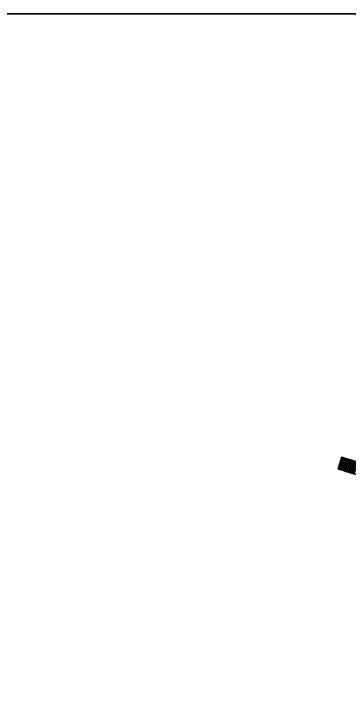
# Model space of a CAD drawing. Header units: millimetres. Extents: x -2430464 to 225692, y -180 to 1805330.
# Drawn here: x -1417812 to -1309424, y 764626 to 989645 of the extents above; entities that cross this region are included whole.
import ezdxf

# ---------------------------------------------------------------- set-up
doc = ezdxf.new("R2010")
doc.units = ezdxf.units.MM
doc.header["$LTSCALE"] = 1000
doc.layers.add('W-FLOAT_BOWL浮筒', color=253, linetype='CONTINUOUS')
doc.layers.add('W-STEEL_FRAME钢架', color=3, linetype='CONTINUOUS')
doc.layers.add('工作线', color=1, linetype='CONTINUOUS', lineweight=35)

# ---------------------------------------------------------------- blocks, each defined once
blk = doc.blocks.new('*U490')
at = {"layer": 'W-FLOAT_BOWL浮筒'}
blk.add_lwpolyline([(-250, -250), (250, -250), (250, 250), (-250, 250)], close=True, dxfattribs=at)
blk = doc.blocks.new('*U491')
at = {"layer": 'W-FLOAT_BOWL浮筒', "color": 0, "linetype": 'ByBlock', "lineweight": -2, "transparency": 16777216}
for p in [(0, 3500), (0, 3000), (0, 2500), (500, 3500), (500, 3000), (500, 2500), (1000, 3500), (1000, 3000), (1000, 2500), (1500, 3500), (1500, 3000), (1500, 2500), (2000, 3500), (2000, 3000), (2000, 2500), (2500, 3500), (2500, 3000), (2500, 2500), (3000, 3500), (3000, 3000), (3000, 2500), (3500, 3500), (3500, 3000), (3500, 2500), (4000, 3500), (4000, 3000), (4000, 2500), (4500, 3500), (4500, 3000), (4500, 2500), (5000, 3500), (5000, 3000), (5000, 2500), (0, 2000), (0, 1500), (0, 1000), (0, 500), (0, 0), (500, 2000), (500, 1500), (500, 1000), (500, 500), (500, 0), (1000, 2000), (1000, 1500), (1000, 1000), (1000, 500), (1000, 0), (1500, 2000), (1500, 1500), (1500, 1000), (1500, 500), (1500, 0), (2000, 2000), (2000, 1500), (2000, 1000), (2000, 500), (2000, 0), (2500, 2000), (2500, 1500), (2500, 1000), (2500, 500), (2500, 0), (3000, 2000), (3000, 1500), (3000, 1000), (3000, 500), (3000, 0), (3500, 2000), (3500, 1500), (3500, 1000), (3500, 500), (3500, 0), (4000, 2000), (4000, 1500), (4000, 1000), (4000, 500), (4000, 0), (4500, 2000), (4500, 1500), (4500, 1000), (4500, 500), (4500, 0), (5000, 2000), (5000, 1500), (5000, 1000), (5000, 500), (5000, 0)]:
    blk.add_blockref('*U490', p, dxfattribs=at)

msp = doc.modelspace()

# ---------------------------------------------------------------- linework, layer by layer
at = {"layer": 'W-STEEL_FRAME钢架'}
for points in [[(-1306575.38, 844765.89), (-1311831.72, 846384.82), (-1313009.12, 842562.03)], [(-1306584.09, 844713.11), (-1311796.67, 846318.56), (-1312942.87, 842597.08), (-1307265.71, 840848.54)], [(-1313009.12, 842562.03), (-1307274.94, 840795.92)]]:
    msp.add_lwpolyline(points, dxfattribs=at)
at = {"layer": '工作线'}
msp.add_lwpolyline([(-1675788.16, 989644.7), (-1097660.98, 989644.7), (-1097660.98, 539606.87), (-1675788.16, 539606.87)], close=True, dxfattribs=at)

# ---------------------------------------------------------------- block references
at = {"layer": 'W-FLOAT_BOWL浮筒', "rotation": 342.8813831084354}
msp.add_blockref('*U491', (-1312696.61, 842727.36), dxfattribs=at)

doc.saveas('drawing.dxf')
